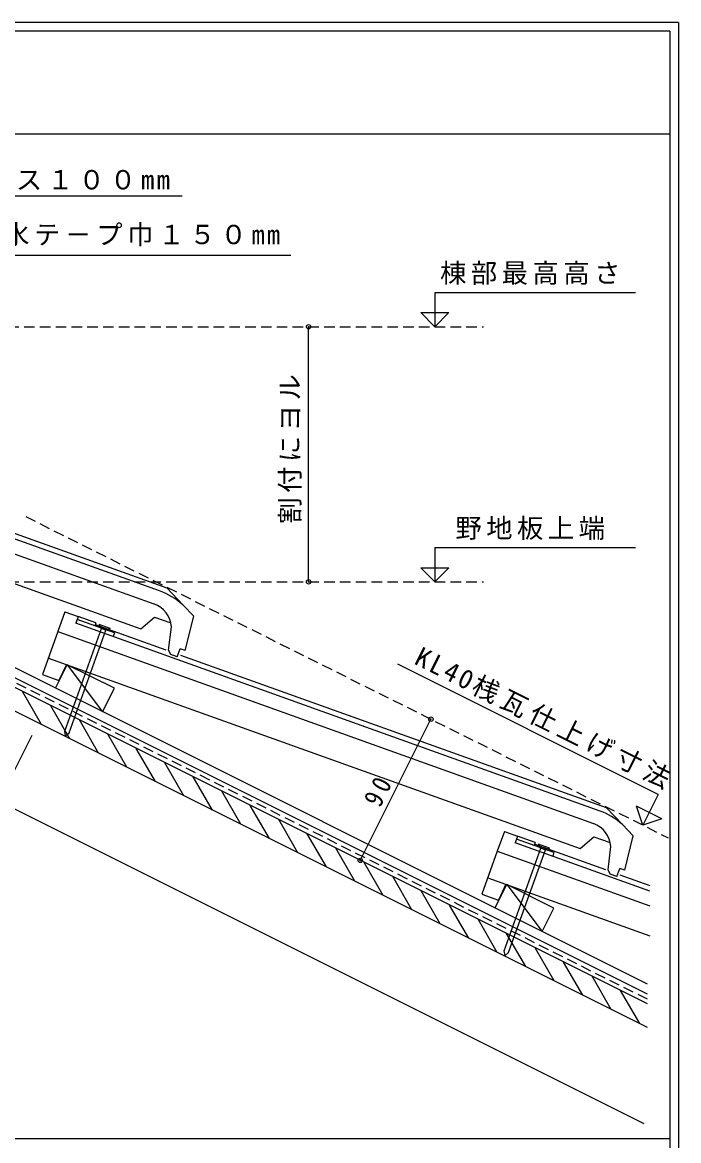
# Model space of a CAD drawing. Units: millimetres, scale not verified. Extents: x -2807 to 8, y -1606 to 2357.
# Drawn here: x -515 to 8, y 1464 to 2357 of the extents above; entities that cross this region are included whole.
import ezdxf

# ---------------------------------------------------------------- set-up
doc = ezdxf.new("R2010")
doc.units = ezdxf.units.MM
doc.header["$LTSCALE"] = 7
doc.header["$PDMODE"] = 32
doc.header["$PDSIZE"] = 3.5
doc.linetypes.add('DASHED1', pattern=[1.8, 1.2, -0.6])
for name, color, linetype in [('3-0', 7, 'Continuous'), ('3-1', 2, 'Continuous'), ('3-2', 4, 'Continuous'), ('3-9', 7, 'Continuous'), ('3-A', 7, 'Continuous'), ('3-B', 2, 'Continuous'), ('3-C', 7, 'Continuous'), ('3-F', 7, 'Continuous')]:
    doc.layers.add(name, color=color, linetype=linetype)
doc.styles.add('ＭＳ ゴシック', font='')
doc.styles.get('ＭＳ ゴシック').set_extended_font_data('MS Gothic')

msp = doc.modelspace()

# ---------------------------------------------------------------- linework, layer by layer
at = {"layer": '3-0'}
for q in [(-2777.514, 2356.78), (8.486, 466.78)]:
    msp.add_line((8.486, 2356.78), q, dxfattribs=at)
at = {"layer": '3-0', "color": 2}
for q in [(-2770.514, 2349.78), (1.486, 473.78)]:
    msp.add_line((1.486, 2349.78), q, dxfattribs=at)
at = {"layer": '3-0', "color": 4}
for p, q in [((1.486, 2267.574), (-2770.514, 2267.574)), ((1.486, 1465.932), (-2770.514, 1465.932))]:
    msp.add_line(p, q, dxfattribs=at)
at = {"layer": '3-0', "linetype": 'DASHED1'}
msp.add_line((-512.46, 1962.38), (0.173, 1706.065), dxfattribs=at)
at = {"layer": '3-1'}
for p, q in [((-405.597, 1903.019), (-637.375, 1986.11)), ((-642.595, 1976.084), (-410.11, 1892.739)), ((-387.029, 1891.925), (-378.34, 1882.837)), ((-481.148, 1886.439), (-486.817, 1870.624)), ((-481.148, 1886.439), (-470.605, 1882.659)), ((-470.605, 1882.659), (-472.495, 1877.387)), ((-54.982, 1727.711), (-472.495, 1877.387)), ((-398.432, 1855.832), (-396.244, 1874.382)), ((-385.154, 1855.534), (-378.34, 1882.837)), ((-486.817, 1870.624), (-59.494, 1717.432)), ((-391.47, 1850.362), (-389.107, 1856.952)), ((-385.154, 1855.534), (-389.107, 1856.952)), ((-396.741, 1852.252), (-398.432, 1855.832)), ((-391.47, 1850.362), (-396.741, 1852.252)), ((-36.413, 1716.617), (-27.725, 1707.529)), ((-130.533, 1711.131), (-136.202, 1695.317)), ((-130.533, 1711.131), (-119.99, 1707.352)), ((-119.99, 1707.352), (-121.879, 1702.08)), ((-34.539, 1680.227), (-27.725, 1707.529)), ((-14.415, 1663.555), (-121.879, 1702.08)), ((-47.817, 1680.525), (-45.628, 1699.075)), ((-136.202, 1695.317), (-14.415, 1651.657)), ((-46.126, 1676.945), (-47.817, 1680.525)), ((-40.854, 1675.055), (-38.492, 1681.644)), ((-34.539, 1680.227), (-38.492, 1681.644)), ((-40.854, 1675.055), (-46.126, 1676.945))]:
    msp.add_line(p, q, dxfattribs=at)
at = {"layer": '3-1', "color": 7}
for p, q in [((-633.162, 1989.061), (-399.973, 1905.465)), ((-647.966, 1954.213), (-420.637, 1872.717)), ((-399.973, 1905.465), (-387.029, 1891.925)), ((-441.632, 1869.643), (-471.443, 1880.323)), ((-456.519, 1877.613), (-470.605, 1882.659)), ((-456.519, 1877.613), (-457.299, 1875.256)), ((-456.96, 1876.28), (-400.517, 1856.046)), ((-486.817, 1870.624), (-499.101, 1836.36)), ((-441.632, 1869.643), (-442.615, 1866.676)), ((-494.376, 1849.538), (-70.021, 1697.41)), ((-388.924, 1851.89), (-49.358, 1730.157)), ((-479.88, 1844.341), (-485.923, 1831.635)), ((-499.101, 1836.36), (-485.923, 1831.635)), ((-49.358, 1730.157), (-36.414, 1716.617)), ((-91.016, 1694.336), (-120.827, 1705.016)), ((-105.903, 1702.305), (-119.99, 1707.352)), ((-105.903, 1702.305), (-106.683, 1699.949)), ((-106.345, 1700.973), (-49.902, 1680.739)), ((-136.202, 1695.317), (-148.485, 1661.052)), ((-91.016, 1694.336), (-91.999, 1691.368)), ((-143.761, 1674.231), (-14.415, 1627.861)), ((-129.264, 1669.034), (-135.307, 1656.327)), ((-38.308, 1676.582), (-14.415, 1668.016)), ((-148.485, 1661.052), (-135.307, 1656.327))]:
    msp.add_line(p, q, dxfattribs=at)
for points in [[(-420.637, 1872.717), (-409.796, 1882.215), (-396.695, 1877.519)], [(-70.021, 1697.41), (-59.181, 1706.907), (-46.08, 1702.211)]]:
    msp.add_lwpolyline(points, dxfattribs=at)
at = {"layer": '3-1'}
for centre, radius, start, end in [((-424.495, 1850.304), 56, 48.00774, 70.27753), ((-417.196, 1872.971), 21, 3.85542, 70.27736), ((-73.879, 1674.996), 56, 48.00774, 70.27753), ((-66.581, 1697.663), 21, 3.85542, 70.27736)]:
    msp.add_arc(centre, radius, start, end, dxfattribs=at)
at = {"layer": '3-2', "color": 6, "linetype": 'DASHED1'}
msp.add_line((-16.405, 1577.19), (-690.108, 1914.788), dxfattribs=at)
at = {"layer": '3-2'}
for p, q in [((-16.405, 1573.48), (-690.108, 1910.331)), ((-16.405, 1589.208), (-666.482, 1914.246)), ((-16.405, 1581.382), (-669.612, 1907.985)), ((-16.405, 1554.697), (-690.108, 1891.549)), ((-488.681, 1825.346), (-479.29, 1844.13)), ((-479.29, 1844.13), (-451.116, 1806.564)), ((-441.724, 1825.346), (-479.29, 1844.13)), ((-451.116, 1806.564), (-441.724, 1825.346)), ((-19.064, 1477.763), (-690.108, 1813.286))]:
    msp.add_line(p, q, dxfattribs=at)
msp.add_lwpolyline([(-138.066, 1650.039), (-128.675, 1668.823), (-100.5, 1631.256), (-91.109, 1650.039), (-128.674, 1668.823)], dxfattribs=at)
at = {"layer": '3-9'}
for p, q in [((-445.047, 1873.093), (-453.862, 1876.245)), ((-452.04, 1873.079), (-453.862, 1876.245)), ((-477.772, 1789.844), (-448.473, 1871.803)), ((-448.496, 1871.812), (-452.04, 1873.079)), ((-445.047, 1873.093), (-448.496, 1871.812)), ((-480.596, 1787.533), (-477.772, 1789.844)), ((-127.157, 1614.536), (-97.857, 1696.496)), ((-94.432, 1697.786), (-103.247, 1700.937)), ((-101.425, 1697.772), (-103.247, 1700.937)), ((-97.88, 1696.505), (-101.425, 1697.772)), ((-94.432, 1697.786), (-97.88, 1696.505)), ((-129.981, 1612.226), (-127.157, 1614.536))]:
    msp.add_line(p, q, dxfattribs=at)
for points in [[(-480.596, 1787.533), (-481.316, 1791.111), (-452.016, 1873.071)], [(-129.981, 1612.226), (-130.7, 1615.803), (-101.4, 1697.763)]]:
    msp.add_lwpolyline(points, dxfattribs=at)
at = {"layer": '3-A'}
for p, q in [((-629.307, 2218.434), (-387.626, 2218.434)), ((-558.387, 2171.082), (-300.97, 2171.082))]:
    msp.add_line(p, q, dxfattribs=at)
at = {"layer": '3-C'}
for p, q in [((-186.038, 2141.305), (-186.038, 2113.875)), ((-186.038, 2141.305), (-25.97, 2141.304)), ((-197.317, 2125.154), (-174.759, 2125.154)), ((-286.756, 1910.331), (-286.756, 2113.874)), ((-473.016, 1950.562), (-473.016, 1950.562)), ((-186.038, 1937.762), (-186.038, 1910.332)), ((-186.038, 1937.762), (-25.97, 1937.762)), ((-197.317, 1921.611), (-174.759, 1921.611)), ((-7.737, 1740.689), (-215.522, 1844.582)), ((-245.534, 1688.044), (-189.187, 1800.745)), ((-507.49, 1787.731), (-526.653, 1749.405)), ((-7.737, 1740.689), (-20.004, 1716.155)), ((-4.872, 1721.199), (-25.048, 1731.288))]:
    msp.add_line(p, q, dxfattribs=at)
at = {"layer": '3-C', "linetype": 'DASHED1'}
for p, q in [((-690.108, 2113.874), (-147.187, 2113.874)), ((-690.108, 1910.331), (-147.187, 1910.331))]:
    msp.add_line(p, q, dxfattribs=at)
at = {"layer": '3-C'}
for points in [[(-197.317, 2125.154), (-186.038, 2113.875), (-174.759, 2125.154)], [(-197.317, 1921.611), (-186.038, 1910.332), (-174.759, 1921.611)], [(-4.872, 1721.199), (-20.004, 1716.155), (-25.048, 1731.288)]]:
    msp.add_lwpolyline(points, dxfattribs=at)
for p in [(-286.756, 2113.874), (-286.756, 1910.331), (-189.187, 1800.745), (-245.534, 1688.044)]:
    msp.add_point(p, dxfattribs=at)
at = {"layer": '3-F'}
for p, q in [((-499.85, 1796.419), (-515.095, 1822.824)), ((-477.123, 1785.055), (-492.368, 1811.461)), ((-454.397, 1773.693), (-469.642, 1800.098)), ((-431.671, 1762.329), (-446.915, 1788.735)), ((-408.944, 1750.966), (-424.19, 1777.371)), ((-386.218, 1739.603), (-401.463, 1766.008)), ((-363.491, 1728.24), (-378.737, 1754.645)), ((-340.765, 1716.877), (-356.01, 1743.282)), ((-318.039, 1705.513), (-333.284, 1731.919)), ((-295.312, 1694.15), (-310.558, 1720.555)), ((-272.586, 1682.787), (-287.831, 1709.192)), ((-249.859, 1671.423), (-265.104, 1697.829)), ((-227.133, 1660.06), (-242.378, 1686.466)), ((-204.406, 1648.697), (-219.652, 1675.103)), ((-181.68, 1637.334), (-196.925, 1663.739)), ((-158.953, 1625.971), (-174.199, 1652.376)), ((-136.228, 1614.607), (-151.473, 1641.013)), ((-113.501, 1603.244), (-128.746, 1629.65)), ((-90.775, 1591.881), (-106.02, 1618.287)), ((-68.048, 1580.518), (-83.293, 1606.923)), ((-45.322, 1569.155), (-60.567, 1595.56)), ((-22.595, 1557.791), (-37.84, 1584.197))]:
    msp.add_line(p, q, dxfattribs=at)

# ---------------------------------------------------------------- texts
at = {"layer": '3-B', "char_height": 15.4, "attachment_point": 7, "style": 'ＭＳ ゴシック'}
for s, insert in [('\\T1.19;役物用ビス１００mm', (-620.315, 2221.736)), ('\\T1.18;防水テ－プ巾１５０mm', (-555.376, 2178.053)), ('\\T1.17;棟部最高高さ', (-181.857, 2147.328)), ('\\T1.17;野地板上端', (-169.607, 1943.786))]:
    msp.add_mtext(s, dxfattribs=dict(at, insert=insert))
for s, insert, rotation in [('\\T1.17;割付にヨル', (-292.238, 1956.687), 90), ('\\T1.21;KL40桟瓦仕上げ寸法', (-204.099, 1843.737), 333.435), ('\\T1.36;\\W0.9;90', (-229.539, 1729.447), 63.436)]:
    msp.add_mtext(s, dxfattribs=dict(at, insert=insert, rotation=rotation))

doc.saveas('drawing.dxf')
